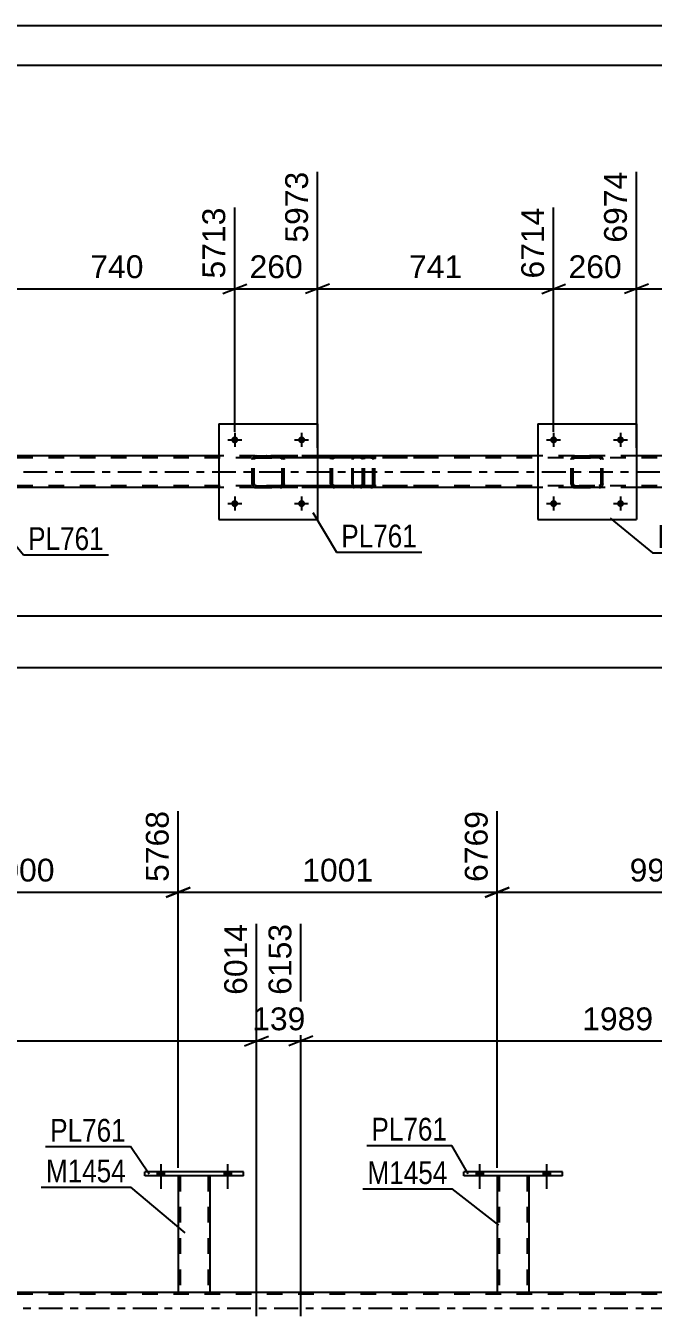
# Model space of a CAD drawing. Header units: millimetres. Extents: x 0 to 841, y 0 to 594.
# Drawn here: x 303.4 to 382.2, y 431.9 to 594 of the extents above; entities that cross this region are included whole.
import ezdxf

# ---------------------------------------------------------------- set-up
doc = ezdxf.new("R2010")
doc.units = ezdxf.units.MM
doc.linetypes.add('DXK_LINE_DOT2', pattern=[3.9198, 1.9599, -1.9599])
doc.linetypes.add('DXK_LINE_DOT3', pattern=[5.9187, 2.979, -0.9799, 0.9799, -0.9799])
doc.styles.add('Arial', font='ARIAL.TTF', dxfattribs={"height": 0.2})
doc.styles.add('Arial Narrow', font='ARIALN.TTF', dxfattribs={"height": 0.2})

# ---------------------------------------------------------------- blocks, each defined once
blk = doc.blocks.new('Unknown-318895945-1113')
at = {"color": 5, "linetype": 'Continuous'}
for p, q in [((841, 594), (0, 594)), ((836, 589), (5, 589))]:
    blk.add_line(p, q, dxfattribs=at)
blk = doc.blocks.new('Bolt-318895945-3724 - 3712')
at = {"linetype": 'Continuous'}
for points in [[(319.88, 449.56), (320.76, 449.56), (320.76, 450.04), (319.88, 450.04)], [(328.28, 449.56), (329.16, 449.56), (329.16, 450.04), (328.28, 450.04)]]:
    blk.add_hatch(color=1, dxfattribs=at).paths.add_polyline_path(points)
at = {"color": 1, "linetype": 'Continuous'}
for p, q in [((320.32, 451.04), (320.32, 447.92)), ((328.72, 451.04), (328.72, 447.92)), ((319.88, 450.04), (319.88, 449.56)), ((320.76, 450.04), (320.76, 449.56)), ((328.28, 450.04), (328.28, 449.56)), ((329.16, 450.04), (329.16, 449.56))]:
    blk.add_line(p, q, dxfattribs=at)
blk = doc.blocks.new('Part-318895945-3736 - 3712')
at = {"color": 2, "linetype": 'Continuous'}
for p, q in [((318.32, 449.56), (318.32, 450.04)), ((330.72, 450.04), (318.32, 450.04)), ((330.72, 449.56), (318.32, 449.56)), ((330.72, 449.56), (330.72, 450.04))]:
    blk.add_line(p, q, dxfattribs=at)
blk = doc.blocks.new('Part-318895945-3746 - 3712')
at = {"color": 2, "linetype": 'Continuous'}
for p, q in [((358.38, 449.56), (358.38, 450.04)), ((370.78, 450.04), (358.38, 450.04)), ((370.78, 449.56), (358.38, 449.56)), ((370.78, 449.56), (370.78, 450.04))]:
    blk.add_line(p, q, dxfattribs=at)
blk = doc.blocks.new('Part-318895945-3798 - 3712')
at = {"color": 2, "linetype": 'Continuous'}
for p, q in [((322.52, 449.56), (322.52, 434.92)), ((326.52, 434.92), (326.52, 449.56)), ((322.53, 434.92), (322.56, 434.92)), ((322.66, 434.92), (322.56, 434.92)), ((322.82, 434.92), (322.66, 434.92)), ((326.23, 434.92), (322.82, 434.92)), ((326.38, 434.92), (326.23, 434.92)), ((326.49, 434.92), (326.38, 434.92)), ((326.49, 434.92), (326.51, 434.92))]:
    blk.add_line(p, q, dxfattribs=at)
at = {"color": 7, "linetype": 'DXK_LINE_DOT2'}
for p, q in [((322.52, 449.56), (322.52, 449.56)), ((322.52, 449.56), (322.52, 449.56)), ((322.52, 449.56), (322.52, 449.56)), ((322.56, 449.56), (322.52, 449.56)), ((322.52, 449.56), (322.56, 449.56)), ((322.66, 449.56), (322.56, 449.56)), ((322.56, 449.56), (322.66, 449.56)), ((322.82, 449.56), (322.66, 449.56)), ((322.66, 449.56), (322.82, 449.56)), ((322.76, 449.56), (322.76, 449.56)), ((322.76, 449.56), (322.76, 434.92)), ((322.78, 449.56), (322.76, 449.56)), ((322.76, 449.56), (322.78, 449.56)), ((322.83, 449.56), (322.78, 449.56)), ((322.78, 449.56), (322.83, 449.56)), ((326.23, 449.56), (322.82, 449.56)), ((326.23, 449.56), (322.82, 449.56)), ((326.13, 449.56), (322.83, 449.56)), ((322.83, 449.56), (322.91, 449.56)), ((326.21, 449.56), (322.91, 449.56)), ((326.21, 449.56), (326.13, 449.56)), ((326.26, 449.56), (326.21, 449.56)), ((326.21, 449.56), (326.26, 449.56)), ((326.23, 449.56), (326.38, 449.56)), ((326.38, 449.56), (326.23, 449.56)), ((326.28, 449.56), (326.26, 449.56)), ((326.26, 449.56), (326.28, 449.56)), ((326.28, 449.56), (326.28, 449.56)), ((326.28, 449.56), (326.28, 434.92)), ((326.38, 449.56), (326.49, 449.56)), ((326.49, 449.56), (326.38, 449.56)), ((326.49, 449.56), (326.52, 449.56)), ((326.52, 449.56), (326.49, 449.56)), ((326.52, 449.56), (326.52, 449.56)), ((326.52, 449.56), (326.52, 449.56)), ((326.52, 449.56), (326.52, 449.56)), ((322.52, 434.92), (322.52, 434.92)), ((322.52, 434.92), (322.52, 434.92)), ((322.52, 434.92), (322.53, 434.92)), ((322.52, 434.92), (322.56, 434.92)), ((322.56, 434.92), (322.66, 434.92)), ((322.66, 434.92), (322.82, 434.92)), ((322.78, 434.92), (322.76, 434.92)), ((322.76, 434.92), (322.78, 434.92)), ((322.83, 434.92), (322.78, 434.92)), ((322.78, 434.92), (322.82, 434.92)), ((326.23, 434.92), (322.82, 434.92)), ((322.82, 434.92), (322.83, 434.92)), ((326.13, 434.92), (322.83, 434.92)), ((322.83, 434.92), (322.91, 434.92)), ((326.26, 434.92), (322.91, 434.92)), ((326.21, 434.92), (326.13, 434.92)), ((326.26, 434.92), (326.21, 434.92)), ((326.23, 434.92), (326.38, 434.92)), ((326.28, 434.92), (326.26, 434.92)), ((326.26, 434.92), (326.28, 434.92)), ((326.38, 434.92), (326.49, 434.92)), ((326.49, 434.92), (326.52, 434.92)), ((326.51, 434.92), (326.52, 434.92)), ((326.52, 434.92), (326.52, 434.92)), ((326.52, 434.92), (326.52, 434.92)), ((326.52, 434.92), (326.52, 434.92))]:
    blk.add_line(p, q, dxfattribs=at)
blk = doc.blocks.new('Bolt-318895945-3844 - 3712')
at = {"linetype": 'Continuous'}
for points in [[(359.94, 449.56), (360.82, 449.56), (360.82, 450.04), (359.94, 450.04)], [(368.34, 449.56), (369.22, 449.56), (369.22, 450.04), (368.34, 450.04)]]:
    blk.add_hatch(color=1, dxfattribs=at).paths.add_polyline_path(points)
at = {"color": 1, "linetype": 'Continuous'}
for p, q in [((360.38, 451.04), (360.38, 447.92)), ((368.78, 451.04), (368.78, 447.92)), ((359.94, 450.04), (359.94, 449.56)), ((360.82, 450.04), (360.82, 449.56)), ((368.34, 450.04), (368.34, 449.56)), ((369.22, 450.04), (369.22, 449.56))]:
    blk.add_line(p, q, dxfattribs=at)
blk = doc.blocks.new('Part-318895945-3891 - 3712')
at = {"color": 7, "linetype": 'DXK_LINE_DOT2'}
for p, q in [((708.01, 434.68), (109.68, 434.68)), ((326.52, 434.92), (322.52, 434.92)), ((366.58, 434.92), (362.58, 434.92))]:
    blk.add_line(p, q, dxfattribs=at)
at = {"color": 2, "linetype": 'Continuous'}
for p, q in [((322.52, 434.92), (286.53, 434.92)), ((362.58, 434.92), (326.52, 434.92)), ((402.53, 434.92), (366.58, 434.92))]:
    blk.add_line(p, q, dxfattribs=at)
at = {"color": 7, "linetype": 'DXK_LINE_DOT3'}
blk.add_line((109.68, 432.92), (708.01, 432.92), dxfattribs=at)
blk = doc.blocks.new('Bolt-318895945-4050 - 3712')
at = {"linetype": 'Continuous'}
for points in [[(359.94, 449.56), (360.82, 449.56), (360.82, 450.04), (359.94, 450.04)], [(368.34, 449.56), (369.22, 449.56), (369.22, 450.04), (368.34, 450.04)]]:
    blk.add_hatch(color=1, dxfattribs=at).paths.add_polyline_path(points)
at = {"color": 1, "linetype": 'Continuous'}
for p, q in [((360.38, 451.04), (360.38, 447.92)), ((368.78, 451.04), (368.78, 447.92)), ((359.94, 450.04), (359.94, 449.56)), ((360.82, 450.04), (360.82, 449.56)), ((368.34, 450.04), (368.34, 449.56)), ((369.22, 450.04), (369.22, 449.56))]:
    blk.add_line(p, q, dxfattribs=at)
blk = doc.blocks.new('Bolt-318895945-4109 - 3712')
at = {"linetype": 'Continuous'}
for points in [[(319.88, 449.56), (320.76, 449.56), (320.76, 450.04), (319.88, 450.04)], [(328.28, 449.56), (329.16, 449.56), (329.16, 450.04), (328.28, 450.04)]]:
    blk.add_hatch(color=1, dxfattribs=at).paths.add_polyline_path(points)
at = {"color": 1, "linetype": 'Continuous'}
for p, q in [((320.32, 451.04), (320.32, 447.92)), ((328.72, 451.04), (328.72, 447.92)), ((319.88, 450.04), (319.88, 449.56)), ((320.76, 450.04), (320.76, 449.56)), ((328.28, 450.04), (328.28, 449.56)), ((329.16, 450.04), (329.16, 449.56))]:
    blk.add_line(p, q, dxfattribs=at)
blk = doc.blocks.new('Part-318895945-4090 - 3712')
at = {"color": 2, "linetype": 'Continuous'}
for p, q in [((362.58, 449.56), (362.58, 434.92)), ((366.58, 434.92), (366.58, 449.56)), ((362.59, 434.92), (362.61, 434.92)), ((362.72, 434.92), (362.61, 434.92)), ((362.87, 434.92), (362.72, 434.92)), ((366.28, 434.92), (362.87, 434.92)), ((366.44, 434.92), (366.28, 434.92)), ((366.54, 434.92), (366.44, 434.92)), ((366.54, 434.92), (366.57, 434.92))]:
    blk.add_line(p, q, dxfattribs=at)
at = {"color": 7, "linetype": 'DXK_LINE_DOT2'}
for p, q in [((362.58, 449.56), (362.58, 449.56)), ((362.58, 449.56), (362.58, 449.56)), ((362.58, 449.56), (362.58, 449.56)), ((362.61, 449.56), (362.58, 449.56)), ((362.58, 449.56), (362.61, 449.56)), ((362.72, 449.56), (362.61, 449.56)), ((362.61, 449.56), (362.72, 449.56)), ((362.87, 449.56), (362.72, 449.56)), ((362.72, 449.56), (362.87, 449.56)), ((362.82, 449.56), (362.82, 449.56)), ((362.82, 449.56), (362.82, 434.92)), ((362.84, 449.56), (362.82, 449.56)), ((362.82, 449.56), (362.84, 449.56)), ((362.89, 449.56), (362.84, 449.56)), ((362.84, 449.56), (362.89, 449.56)), ((366.28, 449.56), (362.87, 449.56)), ((366.28, 449.56), (362.87, 449.56)), ((366.19, 449.56), (362.89, 449.56)), ((362.89, 449.56), (362.97, 449.56)), ((366.27, 449.56), (362.97, 449.56)), ((366.27, 449.56), (366.19, 449.56)), ((366.32, 449.56), (366.27, 449.56)), ((366.27, 449.56), (366.32, 449.56)), ((366.28, 449.56), (366.44, 449.56)), ((366.44, 449.56), (366.28, 449.56)), ((366.34, 449.56), (366.32, 449.56)), ((366.32, 449.56), (366.34, 449.56)), ((366.34, 449.56), (366.34, 449.56)), ((366.34, 449.56), (366.34, 434.92)), ((366.44, 449.56), (366.54, 449.56)), ((366.54, 449.56), (366.44, 449.56)), ((366.54, 449.56), (366.58, 449.56)), ((366.58, 449.56), (366.54, 449.56)), ((366.58, 449.56), (366.58, 449.56)), ((366.58, 449.56), (366.58, 449.56)), ((366.58, 449.56), (366.58, 449.56)), ((362.58, 434.92), (362.58, 434.92)), ((362.58, 434.92), (362.58, 434.92)), ((362.58, 434.92), (362.59, 434.92)), ((362.58, 434.92), (362.61, 434.92)), ((362.61, 434.92), (362.72, 434.92)), ((362.72, 434.92), (362.87, 434.92)), ((362.84, 434.92), (362.82, 434.92)), ((362.82, 434.92), (362.84, 434.92)), ((362.89, 434.92), (362.84, 434.92)), ((362.84, 434.92), (362.87, 434.92)), ((366.28, 434.92), (362.87, 434.92)), ((362.87, 434.92), (362.89, 434.92)), ((366.19, 434.92), (362.89, 434.92)), ((362.89, 434.92), (362.97, 434.92)), ((366.32, 434.92), (362.97, 434.92)), ((366.27, 434.92), (366.19, 434.92)), ((366.32, 434.92), (366.27, 434.92)), ((366.28, 434.92), (366.44, 434.92)), ((366.34, 434.92), (366.32, 434.92)), ((366.32, 434.92), (366.34, 434.92)), ((366.44, 434.92), (366.54, 434.92)), ((366.54, 434.92), (366.58, 434.92)), ((366.57, 434.92), (366.58, 434.92)), ((366.58, 434.92), (366.58, 434.92)), ((366.58, 434.92), (366.58, 434.92)), ((366.58, 434.92), (366.58, 434.92))]:
    blk.add_line(p, q, dxfattribs=at)
blk = doc.blocks.new('Bolt-318895945-5076 - 5050')
at = {"linetype": 'Continuous'}
for points in [[(330.06, 541.99, -1), (329.18, 541.99, -1)], [(338.46, 541.99, -1), (337.58, 541.99, -1)]]:
    blk.add_hatch(color=1, dxfattribs=at).paths.add_polyline_path(points)
at = {"color": 1, "linetype": 'Continuous'}
for p, q in [((328.74, 541.99), (330.5, 541.99)), ((329.62, 542.87), (329.62, 541.11)), ((337.14, 541.99), (338.9, 541.99)), ((338.02, 542.87), (338.02, 541.11))]:
    blk.add_line(p, q, dxfattribs=at)
blk = doc.blocks.new('Bolt-318895945-5077 - 5050')
at = {"linetype": 'Continuous'}
for points in [[(370.11, 533.99, -1), (369.23, 533.99, -1)], [(378.51, 533.99, -1), (377.63, 533.99, -1)]]:
    blk.add_hatch(color=1, dxfattribs=at).paths.add_polyline_path(points)
at = {"color": 1, "linetype": 'Continuous'}
for p, q in [((369.67, 534.87), (369.67, 533.11)), ((378.07, 534.87), (378.07, 533.11)), ((368.79, 533.99), (370.55, 533.99)), ((377.19, 533.99), (378.95, 533.99))]:
    blk.add_line(p, q, dxfattribs=at)
blk = doc.blocks.new('Bolt-318895945-5078 - 5050')
at = {"linetype": 'Continuous'}
for points in [[(370.11, 541.99, -1), (369.23, 541.99, -1)], [(378.51, 541.99, -1), (377.63, 541.99, -1)]]:
    blk.add_hatch(color=1, dxfattribs=at).paths.add_polyline_path(points)
at = {"color": 1, "linetype": 'Continuous'}
for p, q in [((368.79, 541.99), (370.55, 541.99)), ((369.67, 542.87), (369.67, 541.11)), ((377.19, 541.99), (378.95, 541.99)), ((378.07, 542.87), (378.07, 541.11))]:
    blk.add_line(p, q, dxfattribs=at)
blk = doc.blocks.new('Bolt-318895945-5086 - 5050')
at = {"linetype": 'Continuous'}
for points in [[(330.06, 533.99, -1), (329.18, 533.99, -1)], [(338.46, 533.99, -1), (337.58, 533.99, -1)]]:
    blk.add_hatch(color=1, dxfattribs=at).paths.add_polyline_path(points)
at = {"color": 1, "linetype": 'Continuous'}
for p, q in [((329.62, 534.87), (329.62, 533.11)), ((338.02, 534.87), (338.02, 533.11)), ((328.74, 533.99), (330.5, 533.99)), ((337.14, 533.99), (338.9, 533.99))]:
    blk.add_line(p, q, dxfattribs=at)
blk = doc.blocks.new('Part-318895945-5235 - 5050')
at = {"color": 2, "linetype": 'Continuous'}
for p, q in [((367.67, 543.99), (367.67, 531.99)), ((367.67, 543.99), (380.07, 543.99)), ((380.07, 543.99), (380.07, 531.99)), ((367.67, 531.99), (380.07, 531.99))]:
    blk.add_line(p, q, dxfattribs=at)
blk = doc.blocks.new('Part-318895945-5098 - 5050')
at = {"color": 2, "linetype": 'Continuous'}
for p, q in [((327.62, 543.99), (327.62, 531.99)), ((327.62, 543.99), (340.02, 543.99)), ((340.02, 543.99), (340.02, 531.99)), ((327.62, 531.99), (340.02, 531.99))]:
    blk.add_line(p, q, dxfattribs=at)
blk = doc.blocks.new('Part-318895945-5099 - 5050')
at = {"color": 7, "linetype": 'DXK_LINE_DOT2'}
for p, q in [((332.11, 539.96), (332.3, 539.99)), ((332.3, 539.99), (332.11, 539.96)), ((332.2, 539.74), (332.13, 539.68)), ((332.13, 539.68), (332.2, 539.73)), ((332.2, 539.73), (332.3, 539.75)), ((332.3, 539.75), (332.2, 539.74)), ((332.3, 539.99), (335.34, 539.99)), ((332.3, 539.99), (332.3, 539.99)), ((332.3, 539.99), (335.34, 539.99)), ((332.3, 539.75), (335.34, 539.75)), ((332.3, 539.75), (332.3, 539.75)), ((335.34, 539.75), (332.3, 539.75)), ((335.34, 539.99), (335.34, 539.99)), ((335.34, 539.99), (335.52, 539.96)), ((335.52, 539.96), (335.34, 539.99)), ((335.34, 539.75), (335.34, 539.75)), ((335.34, 539.75), (335.43, 539.73)), ((335.43, 539.74), (335.34, 539.75)), ((335.5, 539.68), (335.43, 539.74)), ((335.43, 539.73), (335.5, 539.68)), ((331.82, 539.51), (331.85, 539.7)), ((331.85, 539.7), (331.82, 539.51)), ((331.82, 536.47), (331.82, 539.51)), ((332.07, 539.61), (332.06, 539.51)), ((332.06, 539.51), (332.07, 539.6)), ((332.06, 536.47), (332.06, 539.51)), ((332.07, 539.6), (332.13, 539.68)), ((332.13, 539.68), (332.07, 539.61)), ((335.5, 539.68), (335.56, 539.6)), ((335.56, 539.61), (335.5, 539.68)), ((335.58, 539.51), (335.56, 539.61)), ((335.56, 539.6), (335.58, 539.51)), ((335.58, 536.47), (335.58, 539.51)), ((335.78, 539.7), (335.82, 539.51)), ((335.82, 539.51), (335.78, 539.7)), ((335.82, 536.47), (335.82, 539.51)), ((331.85, 536.29), (331.82, 536.47)), ((331.82, 536.47), (331.85, 536.29)), ((332.07, 536.38), (332.06, 536.47)), ((332.06, 536.47), (332.07, 536.38)), ((335.58, 536.47), (335.56, 536.38)), ((335.56, 536.38), (335.58, 536.47)), ((335.82, 536.47), (335.78, 536.29)), ((335.78, 536.29), (335.82, 536.47)), ((332.13, 536.3), (332.07, 536.38)), ((332.07, 536.38), (332.13, 536.3)), ((332.3, 535.99), (332.11, 536.03)), ((332.11, 536.03), (332.3, 535.99)), ((332.2, 536.25), (332.13, 536.3)), ((332.13, 536.3), (332.2, 536.25)), ((332.3, 536.23), (332.2, 536.25)), ((332.2, 536.25), (332.3, 536.23)), ((332.3, 536.23), (335.34, 536.23)), ((332.3, 536.23), (332.3, 536.23)), ((332.3, 536.23), (335.34, 536.23)), ((332.3, 535.99), (335.34, 535.99)), ((332.3, 535.99), (332.3, 535.99)), ((332.3, 535.99), (335.34, 535.99)), ((335.43, 536.25), (335.34, 536.23)), ((335.34, 536.23), (335.43, 536.25)), ((335.34, 536.23), (335.34, 536.23)), ((335.52, 536.03), (335.34, 535.99)), ((335.34, 535.99), (335.52, 536.03)), ((335.34, 535.99), (335.34, 535.99)), ((335.5, 536.3), (335.43, 536.25)), ((335.43, 536.25), (335.5, 536.3)), ((335.56, 536.38), (335.5, 536.3)), ((335.5, 536.3), (335.56, 536.38))]:
    blk.add_line(p, q, dxfattribs=at)
at = {"color": 7, "linetype": 'DXK_LINE_DOT3'}
blk.add_line((333.82, 537.99), (333.82, 537.99), dxfattribs=at)
at = {"color": 7, "linetype": 'DXK_LINE_DOT2'}
for centre, start, end in [((332.3, 539.51), 112.5, 157.5), ((332.3, 539.51), 112.5, 157.5), ((335.34, 539.51), 22.5, 67.5), ((335.34, 539.51), 22.5, 67.5), ((332.3, 536.47), 202.5, 247.5), ((332.3, 536.47), 202.5, 247.5), ((335.34, 536.47), 292.5, 337.5), ((335.34, 536.47), 292.5, 337.5)]:
    blk.add_arc(centre, 0.48, start, end, dxfattribs=at)
blk = doc.blocks.new('Part-318895945-5134 - 5050')
at = {"color": 7, "linetype": 'DXK_LINE_DOT2'}
for p, q in [((344.44, 539.85), (344.38, 539.7)), ((344.53, 539.96), (344.44, 539.85)), ((344.63, 539.99), (344.53, 539.96)), ((344.53, 539.68), (344.58, 539.74)), ((344.58, 539.74), (344.63, 539.75)), ((354.04, 539.99), (344.63, 539.99)), ((354.04, 539.75), (344.63, 539.75)), ((345.91, 539.99), (345.91, 539.75)), ((346.91, 539.96), (346.72, 539.99)), ((346.72, 539.75), (346.82, 539.74)), ((346.82, 539.74), (346.9, 539.68)), ((344.38, 539.7), (344.36, 539.51)), ((344.36, 536.47), (344.36, 539.51)), ((344.49, 539.51), (344.5, 539.61)), ((344.49, 536.47), (344.49, 539.51)), ((344.5, 539.61), (344.53, 539.68)), ((346.9, 539.68), (346.95, 539.61)), ((346.95, 539.61), (346.97, 539.51)), ((346.97, 536.47), (346.97, 539.51)), ((347.22, 539.51), (347.19, 539.7)), ((347.22, 536.47), (347.22, 539.51)), ((344.36, 536.47), (344.38, 536.29)), ((344.5, 536.38), (344.49, 536.47)), ((346.97, 536.47), (346.95, 536.38)), ((347.19, 536.29), (347.22, 536.47)), ((344.38, 536.29), (344.44, 536.13)), ((344.44, 536.13), (344.53, 536.03)), ((344.53, 536.3), (344.5, 536.38)), ((344.58, 536.25), (344.53, 536.3)), ((344.53, 536.03), (344.63, 535.99)), ((344.63, 536.23), (344.58, 536.25)), ((354.04, 536.23), (344.63, 536.23)), ((354.04, 535.99), (344.63, 535.99)), ((345.91, 535.99), (345.91, 536.23)), ((346.82, 536.25), (346.72, 536.23)), ((346.72, 535.99), (346.91, 536.03)), ((346.9, 536.3), (346.82, 536.25)), ((346.95, 536.38), (346.9, 536.3))]:
    blk.add_line(p, q, dxfattribs=at)
for centre, start, end in [((346.74, 539.5), 23.8494, 68.8059), ((346.74, 536.49), 291.1941, 336.1506)]:
    blk.add_arc(centre, 0.492, start, end, dxfattribs=at)
blk = doc.blocks.new('Part-318895945-5136 - 5050')
at = {"color": 7, "linetype": 'DXK_LINE_DOT2'}
for p, q in [((345.4, 539.99), (333.62, 539.99)), ((345.4, 539.75), (333.62, 539.75)), ((342.16, 539.99), (341.96, 539.96)), ((341.98, 539.68), (342.06, 539.74)), ((342.06, 539.74), (342.16, 539.75)), ((345.59, 539.96), (345.4, 539.99)), ((345.4, 539.75), (345.49, 539.74)), ((345.49, 539.74), (345.58, 539.68)), ((341.69, 539.7), (341.65, 539.51)), ((341.65, 536.47), (341.65, 539.51)), ((341.9, 539.51), (341.92, 539.61)), ((341.9, 536.47), (341.9, 539.51)), ((341.92, 539.61), (341.98, 539.68)), ((345.58, 539.68), (345.63, 539.61)), ((345.63, 539.61), (345.65, 539.51)), ((345.65, 536.47), (345.65, 539.51)), ((345.91, 539.51), (345.87, 539.7)), ((345.91, 536.47), (345.91, 539.51)), ((341.65, 536.47), (341.69, 536.29)), ((341.92, 536.38), (341.9, 536.47)), ((345.65, 536.47), (345.63, 536.38)), ((345.87, 536.29), (345.91, 536.47)), ((345.4, 536.23), (333.62, 536.23)), ((345.4, 535.99), (333.62, 535.99)), ((341.98, 536.3), (341.92, 536.38)), ((341.96, 536.03), (342.16, 535.99)), ((342.06, 536.25), (341.98, 536.3)), ((342.16, 536.23), (342.06, 536.25)), ((345.49, 536.25), (345.4, 536.23)), ((345.4, 535.99), (345.59, 536.03)), ((345.58, 536.3), (345.49, 536.25)), ((345.63, 536.38), (345.58, 536.3))]:
    blk.add_line(p, q, dxfattribs=at)
for centre, start, end in [((342.14, 539.49), 110.7583, 155.68), ((345.41, 539.49), 24.32, 69.2417), ((342.14, 536.49), 204.32, 249.2417), ((345.41, 536.49), 290.7583, 335.68)]:
    blk.add_arc(centre, 0.496, start, end, dxfattribs=at)
blk = doc.blocks.new('Part-318895945-5154 - 5050')
at = {"color": 7, "linetype": 'DXK_LINE_DOT2'}
for p, q in [((708.01, 539.75), (119.62, 539.75)), ((340.02, 539.99), (327.62, 539.99)), ((380.07, 539.99), (367.67, 539.99)), ((708.01, 536.23), (119.62, 536.23)), ((340.02, 535.99), (327.62, 535.99)), ((380.07, 535.99), (367.67, 535.99))]:
    blk.add_line(p, q, dxfattribs=at)
at = {"color": 2, "linetype": 'Continuous'}
for p, q in [((327.62, 539.99), (300.02, 539.99)), ((367.67, 539.99), (340.02, 539.99)), ((407.62, 539.99), (380.07, 539.99)), ((327.62, 535.99), (300.02, 535.99)), ((367.67, 535.99), (340.02, 535.99)), ((407.62, 535.99), (380.07, 535.99))]:
    blk.add_line(p, q, dxfattribs=at)
at = {"color": 7, "linetype": 'DXK_LINE_DOT3'}
blk.add_line((119.62, 537.99), (708.01, 537.99), dxfattribs=at)
blk = doc.blocks.new('Part-318895945-5181 - 5050')
at = {"color": 7, "linetype": 'DXK_LINE_DOT2'}
for p, q in [((372.17, 539.96), (372.35, 539.99)), ((372.35, 539.99), (372.17, 539.96)), ((372.26, 539.74), (372.18, 539.68)), ((372.18, 539.68), (372.26, 539.73)), ((372.26, 539.73), (372.35, 539.75)), ((372.35, 539.75), (372.26, 539.74)), ((372.35, 539.99), (375.39, 539.99)), ((372.35, 539.99), (372.35, 539.99)), ((372.35, 539.99), (375.39, 539.99)), ((372.35, 539.75), (375.39, 539.75)), ((372.35, 539.75), (372.35, 539.75)), ((375.39, 539.75), (372.35, 539.75)), ((375.39, 539.99), (375.39, 539.99)), ((375.39, 539.99), (375.57, 539.96)), ((375.57, 539.96), (375.39, 539.99)), ((375.39, 539.75), (375.39, 539.75)), ((375.39, 539.75), (375.48, 539.73)), ((375.48, 539.74), (375.39, 539.75)), ((375.56, 539.68), (375.48, 539.74)), ((375.48, 539.73), (375.56, 539.68)), ((371.87, 539.51), (371.91, 539.7)), ((371.91, 539.7), (371.87, 539.51)), ((371.87, 536.47), (371.87, 539.51)), ((372.13, 539.61), (372.11, 539.51)), ((372.11, 539.51), (372.13, 539.6)), ((372.11, 536.47), (372.11, 539.51)), ((372.13, 539.6), (372.18, 539.68)), ((372.18, 539.68), (372.13, 539.61)), ((375.56, 539.68), (375.61, 539.6)), ((375.61, 539.61), (375.56, 539.68)), ((375.63, 539.51), (375.61, 539.61)), ((375.61, 539.6), (375.63, 539.51)), ((375.63, 536.47), (375.63, 539.51)), ((375.83, 539.7), (375.87, 539.51)), ((375.87, 539.51), (375.83, 539.7)), ((375.87, 536.47), (375.87, 539.51)), ((371.91, 536.29), (371.87, 536.47)), ((371.87, 536.47), (371.91, 536.29)), ((372.13, 536.38), (372.11, 536.47)), ((372.11, 536.47), (372.13, 536.38)), ((375.63, 536.47), (375.61, 536.38)), ((375.61, 536.38), (375.63, 536.47)), ((375.87, 536.47), (375.83, 536.29)), ((375.83, 536.29), (375.87, 536.47)), ((372.18, 536.3), (372.13, 536.38)), ((372.13, 536.38), (372.18, 536.3)), ((372.35, 535.99), (372.17, 536.03)), ((372.17, 536.03), (372.35, 535.99)), ((372.26, 536.25), (372.18, 536.3)), ((372.18, 536.3), (372.26, 536.25)), ((372.35, 536.23), (372.26, 536.25)), ((372.26, 536.25), (372.35, 536.23)), ((372.35, 536.23), (375.39, 536.23)), ((372.35, 536.23), (372.35, 536.23)), ((372.35, 536.23), (375.39, 536.23)), ((372.35, 535.99), (375.39, 535.99)), ((372.35, 535.99), (372.35, 535.99)), ((372.35, 535.99), (375.39, 535.99)), ((375.48, 536.25), (375.39, 536.23)), ((375.39, 536.23), (375.48, 536.25)), ((375.39, 536.23), (375.39, 536.23)), ((375.57, 536.03), (375.39, 535.99)), ((375.39, 535.99), (375.57, 536.03)), ((375.39, 535.99), (375.39, 535.99)), ((375.56, 536.3), (375.48, 536.25)), ((375.48, 536.25), (375.56, 536.3)), ((375.61, 536.38), (375.56, 536.3)), ((375.56, 536.3), (375.61, 536.38))]:
    blk.add_line(p, q, dxfattribs=at)
at = {"color": 7, "linetype": 'DXK_LINE_DOT3'}
blk.add_line((373.87, 537.99), (373.87, 537.99), dxfattribs=at)
at = {"color": 7, "linetype": 'DXK_LINE_DOT2'}
for centre, start, end in [((372.35, 539.51), 112.5, 157.5), ((372.35, 539.51), 112.5, 157.5), ((375.39, 539.51), 22.5, 67.5), ((375.39, 539.51), 22.5, 67.5), ((372.35, 536.47), 202.5, 247.5), ((372.35, 536.47), 202.5, 247.5), ((375.39, 536.47), 292.5, 337.5), ((375.39, 536.47), 292.5, 337.5)]:
    blk.add_arc(centre, 0.48, start, end, dxfattribs=at)
blk = doc.blocks.new('StraightDimension-318895945-4466 - 3712')
at = {"color": 7, "linetype": 'Continuous'}
for p, q in [((282.53, 450.56), (282.53, 495.36)), ((322.52, 450.56), (322.52, 495.36)), ((284.03, 485.77), (281.03, 484.57)), ((282.53, 485.17), (322.52, 485.17)), ((321.02, 484.57), (324.02, 485.77))]:
    blk.add_line(p, q, dxfattribs=at)
at = {"color": 0, "linetype": 'Continuous'}
blk.add_wipeout([(321.92, 495.96), (317.72, 495.96), (317.72, 485.87), (321.92, 485.87)], dxfattribs=at)
at = {"color": 0}
blk.add_wipeout([(307.57, 485.92), (307.57, 490.12), (297.48, 490.12), (297.48, 485.92)], dxfattribs=at)
at = {"color": 3, "linetype": 'Continuous', "style": 'Arial'}
blk.add_text('5768', height=2.865, rotation=90.0002, dxfattribs=at).set_placement((321.32, 486.47))
at = {"color": 3, "style": 'Arial'}
blk.add_text('1000', height=2.865, dxfattribs=at).set_placement((298.08, 486.52))
blk = doc.blocks.new('StraightDimension-318895945-4474 - 3712')
at = {"color": 7, "linetype": 'Continuous'}
for p, q in [((322.52, 450.56), (322.52, 495.36)), ((362.58, 450.56), (362.58, 495.36)), ((324.02, 485.77), (321.02, 484.57)), ((322.52, 485.17), (362.58, 485.17)), ((361.08, 484.57), (364.08, 485.77))]:
    blk.add_line(p, q, dxfattribs=at)
at = {"color": 0, "linetype": 'Continuous'}
blk.add_wipeout([(361.98, 495.96), (357.78, 495.96), (357.78, 485.87), (361.98, 485.87)], dxfattribs=at)
at = {"color": 0}
blk.add_wipeout([(347.6, 485.92), (347.6, 490.12), (337.5, 490.12), (337.5, 485.92)], dxfattribs=at)
at = {"color": 3, "linetype": 'Continuous', "style": 'Arial'}
blk.add_text('6769', height=2.865, rotation=90.0002, dxfattribs=at).set_placement((361.38, 486.47))
at = {"color": 3, "style": 'Arial'}
blk.add_text('1001', height=2.865, dxfattribs=at).set_placement((338.1, 486.52))
blk = doc.blocks.new('StraightDimension-318895945-4482 - 3712')
at = {"color": 7, "linetype": 'Continuous'}
for p, q in [((362.58, 450.56), (362.58, 495.36)), ((402.53, 450.56), (402.53, 495.36)), ((364.08, 485.77), (361.08, 484.57)), ((362.58, 485.17), (402.53, 485.17)), ((401.03, 484.57), (404.03, 485.77))]:
    blk.add_line(p, q, dxfattribs=at)
at = {"color": 0, "linetype": 'Continuous'}
blk.add_wipeout([(401.93, 495.96), (397.73, 495.96), (397.73, 485.87), (401.93, 485.87)], dxfattribs=at)
at = {"color": 0}
blk.add_wipeout([(386.49, 485.92), (386.49, 490.12), (378.62, 490.12), (378.62, 485.92)], dxfattribs=at)
at = {"color": 3, "linetype": 'Continuous', "style": 'Arial'}
blk.add_text('7768', height=2.865, rotation=90.0002, dxfattribs=at).set_placement((401.33, 486.47))
at = {"color": 3, "style": 'Arial'}
blk.add_text('999', height=2.865, dxfattribs=at).set_placement((379.22, 486.52))
blk = doc.blocks.new('StraightDimension-318895945-4727 - 3712')
at = {"color": 7, "linetype": 'Continuous'}
for p, q in [((337.93, 431.92), (337.93, 481.19)), ((417.49, 431.92), (417.49, 481.19)), ((339.43, 467.09), (336.43, 465.89)), ((415.99, 465.89), (418.99, 467.09)), ((337.93, 466.49), (417.49, 466.49))]:
    blk.add_line(p, q, dxfattribs=at)
at = {"color": 0, "linetype": 'Continuous'}
blk.add_wipeout([(416.89, 481.79), (412.69, 481.79), (412.69, 471.69), (416.89, 471.69)], dxfattribs=at)
at = {"color": 0}
blk.add_wipeout([(382.76, 467.24), (382.76, 471.44), (372.66, 471.44), (372.66, 467.24)], dxfattribs=at)
at = {"color": 3, "linetype": 'Continuous', "style": 'Arial'}
blk.add_text('8142', height=2.865, rotation=90.0002, dxfattribs=at).set_placement((416.29, 472.29))
at = {"color": 3, "style": 'Arial'}
blk.add_text('1989', height=2.865, dxfattribs=at).set_placement((373.26, 467.84))
blk = doc.blocks.new('StraightDimension-318895945-4741 - 3712')
at = {"color": 7, "linetype": 'Continuous'}
for p, q in [((332.36, 431.92), (332.36, 481.19)), ((337.93, 431.92), (337.93, 481.19)), ((330.86, 465.89), (333.86, 467.09)), ((339.43, 467.09), (336.43, 465.89)), ((332.36, 466.49), (337.93, 466.49))]:
    blk.add_line(p, q, dxfattribs=at)
at = {"color": 0}
blk.add_wipeout([(339.08, 467.24), (339.08, 471.44), (331.21, 471.44), (331.21, 467.24)], dxfattribs=at)
at = {"color": 3, "style": 'Arial'}
blk.add_text('139', height=2.865, dxfattribs=at).set_placement((331.81, 467.84))
at = {"color": 0, "linetype": 'Continuous'}
blk.add_wipeout([(337.33, 481.79), (333.13, 481.79), (333.13, 471.69), (337.33, 471.69)], dxfattribs=at)
at = {"color": 3, "linetype": 'Continuous', "style": 'Arial'}
blk.add_text('6153', height=2.865, rotation=90.0002, dxfattribs=at).set_placement((336.73, 472.29))
blk = doc.blocks.new('StraightDimension-318895945-4755 - 3712')
at = {"color": 7, "linetype": 'Continuous'}
for p, q in [((252.8, 431.92), (252.8, 481.19)), ((332.36, 431.92), (332.36, 481.19)), ((254.3, 467.09), (251.3, 465.89)), ((330.86, 465.89), (333.86, 467.09)), ((252.8, 466.49), (332.36, 466.49))]:
    blk.add_line(p, q, dxfattribs=at)
at = {"color": 0, "linetype": 'Continuous'}
blk.add_wipeout([(331.76, 481.79), (327.56, 481.79), (327.56, 471.69), (331.76, 471.69)], dxfattribs=at)
at = {"color": 0}
blk.add_wipeout([(297.62, 467.24), (297.62, 471.44), (287.53, 471.44), (287.53, 467.24)], dxfattribs=at)
at = {"color": 3, "linetype": 'Continuous', "style": 'Arial'}
blk.add_text('6014', height=2.865, rotation=90.0002, dxfattribs=at).set_placement((331.16, 472.29))
at = {"color": 3, "style": 'Arial'}
blk.add_text('1989', height=2.865, dxfattribs=at).set_placement((288.13, 467.84))
blk = doc.blocks.new('StraightDimension-318895945-5623 - 5050')
at = {"color": 7, "linetype": 'Continuous'}
for p, q in [((300.02, 540.99), (300.02, 575.66)), ((329.62, 542.99), (329.62, 571.16)), ((301.52, 561.56), (298.52, 560.36)), ((300.02, 560.96), (329.62, 560.96)), ((328.12, 560.36), (331.12, 561.56))]:
    blk.add_line(p, q, dxfattribs=at)
at = {"color": 0, "linetype": 'Continuous'}
blk.add_wipeout([(329.02, 571.76), (324.82, 571.76), (324.82, 561.66), (329.02, 561.66)], dxfattribs=at)
at = {"color": 0}
blk.add_wipeout([(318.75, 561.71), (318.75, 565.91), (310.88, 565.91), (310.88, 561.71)], dxfattribs=at)
at = {"color": 3, "linetype": 'Continuous', "style": 'Arial'}
blk.add_text('5713', height=2.865, rotation=90.0002, dxfattribs=at).set_placement((328.42, 562.26))
at = {"color": 3, "style": 'Arial'}
blk.add_text('740', height=2.865, dxfattribs=at).set_placement((311.48, 562.31))
blk = doc.blocks.new('StraightDimension-318895945-5307 - 5050')
at = {"color": 7, "linetype": 'Continuous'}
blk.add_line((111, 519.88), (741.87, 519.88), dxfattribs=at)
blk = doc.blocks.new('StraightDimension-318895945-5328 - 5050')
at = {"color": 7, "linetype": 'Continuous'}
blk.add_line((110.36, 513.41), (742.51, 513.41), dxfattribs=at)
blk = doc.blocks.new('StraightDimension-318895945-5643 - 5050')
at = {"color": 7, "linetype": 'Continuous'}
for p, q in [((340.02, 540.99), (340.02, 575.66)), ((329.62, 542.99), (329.62, 571.16)), ((328.12, 560.36), (331.12, 561.56)), ((329.62, 560.96), (340.02, 560.96)), ((341.52, 561.56), (338.52, 560.36))]:
    blk.add_line(p, q, dxfattribs=at)
at = {"color": 0}
blk.add_wipeout([(338.75, 561.71), (338.75, 565.91), (330.88, 565.91), (330.88, 561.71)], dxfattribs=at)
at = {"color": 3, "style": 'Arial'}
blk.add_text('260', height=2.865, dxfattribs=at).set_placement((331.48, 562.31))
at = {"color": 0, "linetype": 'Continuous'}
blk.add_wipeout([(339.42, 576.26), (335.22, 576.26), (335.22, 566.16), (339.42, 566.16)], dxfattribs=at)
at = {"color": 3, "linetype": 'Continuous', "style": 'Arial'}
blk.add_text('5973', height=2.865, rotation=90.0002, dxfattribs=at).set_placement((338.82, 566.76))
blk = doc.blocks.new('StraightDimension-318895945-5663 - 5050')
at = {"color": 7, "linetype": 'Continuous'}
for p, q in [((340.02, 540.99), (340.02, 575.66)), ((369.67, 542.99), (369.67, 571.16)), ((341.52, 561.56), (338.52, 560.36)), ((340.02, 560.96), (369.67, 560.96)), ((368.17, 560.36), (371.17, 561.56))]:
    blk.add_line(p, q, dxfattribs=at)
at = {"color": 0, "linetype": 'Continuous'}
blk.add_wipeout([(369.07, 571.76), (364.87, 571.76), (364.87, 561.66), (369.07, 561.66)], dxfattribs=at)
at = {"color": 0}
blk.add_wipeout([(358.78, 561.71), (358.78, 565.91), (350.91, 565.91), (350.91, 561.71)], dxfattribs=at)
at = {"color": 3, "linetype": 'Continuous', "style": 'Arial'}
blk.add_text('6714', height=2.865, rotation=90.0002, dxfattribs=at).set_placement((368.47, 562.26))
at = {"color": 3, "style": 'Arial'}
blk.add_text('741', height=2.865, dxfattribs=at).set_placement((351.51, 562.31))
blk = doc.blocks.new('StraightDimension-318895945-5683 - 5050')
at = {"color": 7, "linetype": 'Continuous'}
for p, q in [((380.07, 540.99), (380.07, 575.66)), ((369.67, 542.99), (369.67, 571.16)), ((368.17, 560.36), (371.17, 561.56)), ((369.67, 560.96), (380.07, 560.96)), ((381.57, 561.56), (378.57, 560.36))]:
    blk.add_line(p, q, dxfattribs=at)
at = {"color": 0}
blk.add_wipeout([(378.81, 561.71), (378.81, 565.91), (370.94, 565.91), (370.94, 561.71)], dxfattribs=at)
at = {"color": 3, "style": 'Arial'}
blk.add_text('260', height=2.865, dxfattribs=at).set_placement((371.54, 562.31))
at = {"color": 0, "linetype": 'Continuous'}
blk.add_wipeout([(379.47, 576.26), (375.27, 576.26), (375.27, 566.16), (379.47, 566.16)], dxfattribs=at)
at = {"color": 3, "linetype": 'Continuous', "style": 'Arial'}
blk.add_text('6974', height=2.865, rotation=90.0002, dxfattribs=at).set_placement((378.87, 566.76))
blk = doc.blocks.new('StraightDimension-318895945-5703 - 5050')
at = {"color": 7, "linetype": 'Continuous'}
for p, q in [((380.07, 540.99), (380.07, 575.66)), ((409.62, 542.99), (409.62, 571.16)), ((381.57, 561.56), (378.57, 560.36)), ((380.07, 560.96), (409.62, 560.96)), ((408.12, 560.36), (411.12, 561.56))]:
    blk.add_line(p, q, dxfattribs=at)
at = {"color": 0, "linetype": 'Continuous'}
blk.add_wipeout([(409.02, 571.76), (404.82, 571.76), (404.82, 561.66), (409.02, 561.66)], dxfattribs=at)
at = {"color": 0}
blk.add_wipeout([(398.78, 561.71), (398.78, 565.91), (390.91, 565.91), (390.91, 561.71)], dxfattribs=at)
at = {"color": 3, "linetype": 'Continuous', "style": 'Arial'}
blk.add_text('7713', height=2.865, rotation=90.0002, dxfattribs=at).set_placement((408.42, 562.26))
at = {"color": 3, "style": 'Arial'}
blk.add_text('739', height=2.865, dxfattribs=at).set_placement((391.51, 562.31))
blk = doc.blocks.new('Mark-318895945-3794 - 3712')
at = {"color": 0}
blk.add_wipeout([(315.95, 448.74), (315.95, 451.74), (305.9, 451.74), (305.9, 448.74)], dxfattribs=at)
blk.add_wipeout([(315.95, 448.74), (315.95, 451.74), (305.9, 451.74), (305.9, 448.74)], dxfattribs=at)
at = {"color": 30, "linetype": 'Continuous'}
for p in [(305.3, 448.14), (323.4, 442.41)]:
    blk.add_line(p, (316.55, 448.14), dxfattribs=at)
at = {"color": 3, "style": 'Arial Narrow'}
blk.add_text('M1454', height=2.863, dxfattribs=at).set_placement((305.9, 448.74))
blk = doc.blocks.new('Mark-318895945-3732 - 3712')
at = {"color": 0}
blk.add_wipeout([(315.94, 453.84), (315.94, 456.84), (306.44, 456.84), (306.44, 453.84)], dxfattribs=at)
blk.add_wipeout([(315.94, 453.84), (315.94, 456.84), (306.44, 456.84), (306.44, 453.84)], dxfattribs=at)
at = {"color": 30, "linetype": 'Continuous'}
for p in [(305.84, 453.24), (318.88, 449.76)]:
    blk.add_line(p, (316.54, 453.24), dxfattribs=at)
at = {"color": 3, "style": 'Arial Narrow'}
blk.add_text('PL761', height=2.863, dxfattribs=at).set_placement((306.44, 453.84))
blk = doc.blocks.new('Mark-318895945-3742 - 3712')
at = {"color": 0}
blk.add_wipeout([(356.3, 453.98), (356.3, 456.98), (346.79, 456.98), (346.79, 453.98)], dxfattribs=at)
blk.add_wipeout([(356.3, 453.98), (356.3, 456.98), (346.79, 456.98), (346.79, 453.98)], dxfattribs=at)
at = {"color": 30, "linetype": 'Continuous'}
for p in [(346.19, 453.38), (358.94, 449.79)]:
    blk.add_line(p, (356.9, 453.38), dxfattribs=at)
at = {"color": 3, "style": 'Arial Narrow'}
blk.add_text('PL761', height=2.863, dxfattribs=at).set_placement((346.79, 453.98))
blk = doc.blocks.new('Mark-318895945-4086 - 3712')
at = {"color": 0}
blk.add_wipeout([(356.34, 448.52), (356.34, 451.52), (346.29, 451.52), (346.29, 448.52)], dxfattribs=at)
blk.add_wipeout([(356.34, 448.52), (356.34, 451.52), (346.29, 451.52), (346.29, 448.52)], dxfattribs=at)
at = {"color": 30, "linetype": 'Continuous'}
for p in [(345.69, 447.92), (362.8, 443.35)]:
    blk.add_line(p, (356.94, 447.92), dxfattribs=at)
at = {"color": 3, "style": 'Arial Narrow'}
blk.add_text('M1454', height=2.863, dxfattribs=at).set_placement((346.29, 448.52))
blk = doc.blocks.new('Mark-318895945-5056 - 5050')
at = {"color": 0}
blk.add_wipeout([(313.17, 528.16), (313.17, 531.16), (303.67, 531.16), (303.67, 528.16)], dxfattribs=at)
blk.add_wipeout([(313.17, 528.16), (313.17, 531.16), (303.67, 531.16), (303.67, 528.16)], dxfattribs=at)
at = {"color": 30, "linetype": 'Continuous'}
for p, q in [((298.86, 532.69), (303.07, 527.56)), ((303.07, 527.56), (313.77, 527.56))]:
    blk.add_line(p, q, dxfattribs=at)
at = {"color": 3, "style": 'Arial Narrow'}
blk.add_text('PL761', height=2.863, dxfattribs=at).set_placement((303.67, 528.16))
blk = doc.blocks.new('Mark-318895945-5231 - 5050')
at = {"color": 0}
blk.add_wipeout([(392.21, 528.42), (392.21, 531.42), (382.7, 531.42), (382.7, 528.42)], dxfattribs=at)
blk.add_wipeout([(392.21, 528.42), (392.21, 531.42), (382.7, 531.42), (382.7, 528.42)], dxfattribs=at)
at = {"color": 30, "linetype": 'Continuous'}
for p, q in [((376.76, 532.17), (382.1, 527.82)), ((382.1, 527.82), (392.81, 527.82))]:
    blk.add_line(p, q, dxfattribs=at)
at = {"color": 3, "style": 'Arial Narrow'}
blk.add_text('PL761', height=2.863, dxfattribs=at).set_placement((382.7, 528.42))
blk = doc.blocks.new('Mark-318895945-5094 - 5050')
at = {"color": 0}
blk.add_wipeout([(352.51, 528.48), (352.51, 531.48), (343, 531.48), (343, 528.48)], dxfattribs=at)
blk.add_wipeout([(352.51, 528.48), (352.51, 531.48), (343, 531.48), (343, 528.48)], dxfattribs=at)
at = {"color": 30, "linetype": 'Continuous'}
for p, q in [((339.43, 532.86), (342.4, 527.88)), ((342.4, 527.88), (353.11, 527.88))]:
    blk.add_line(p, q, dxfattribs=at)
at = {"color": 3, "style": 'Arial Narrow'}
blk.add_text('PL761', height=2.863, dxfattribs=at).set_placement((343, 528.48))

msp = doc.modelspace()

# ---------------------------------------------------------------- block references
for name in ['Unknown-318895945-1113', 'Part-318895945-5098 - 5050', 'Part-318895945-5235 - 5050', 'Bolt-318895945-5076 - 5050', 'Bolt-318895945-5078 - 5050', 'Part-318895945-5154 - 5050', 'Part-318895945-5099 - 5050', 'Part-318895945-5136 - 5050', 'Part-318895945-5134 - 5050', 'Part-318895945-5181 - 5050', 'Bolt-318895945-5086 - 5050', 'Bolt-318895945-5077 - 5050', 'Bolt-318895945-3724 - 3712', 'Bolt-318895945-4109 - 3712', 'Bolt-318895945-3844 - 3712', 'Bolt-318895945-4050 - 3712', 'Part-318895945-3736 - 3712', 'Part-318895945-3798 - 3712', 'Part-318895945-3746 - 3712', 'Part-318895945-4090 - 3712', 'Part-318895945-3891 - 3712']:
    msp.add_blockref(name, (0, 0))

# ---------------------------------------------------------------- next in the draw order: block references
for name in ['StraightDimension-318895945-5623 - 5050', 'StraightDimension-318895945-5307 - 5050', 'StraightDimension-318895945-4466 - 3712']:
    msp.add_blockref(name, (0, 0))

# ---------------------------------------------------------------- next in the draw order: block references
for name in ['StraightDimension-318895945-5643 - 5050', 'StraightDimension-318895945-5328 - 5050', 'StraightDimension-318895945-4474 - 3712']:
    msp.add_blockref(name, (0, 0))

# ---------------------------------------------------------------- next in the draw order: block references
for name in ['StraightDimension-318895945-5663 - 5050', 'Mark-318895945-5056 - 5050', 'Mark-318895945-5094 - 5050', 'Mark-318895945-5231 - 5050', 'StraightDimension-318895945-4482 - 3712']:
    msp.add_blockref(name, (0, 0))

# ---------------------------------------------------------------- next in the draw order: block references
for name in ['StraightDimension-318895945-5683 - 5050', 'StraightDimension-318895945-4727 - 3712']:
    msp.add_blockref(name, (0, 0))

# ---------------------------------------------------------------- next in the draw order: block references
for name in ['StraightDimension-318895945-5703 - 5050', 'StraightDimension-318895945-4741 - 3712', 'Mark-318895945-3742 - 3712']:
    msp.add_blockref(name, (0, 0))

# ---------------------------------------------------------------- next in the draw order: block references
for name in ['StraightDimension-318895945-4755 - 3712', 'Mark-318895945-4086 - 3712']:
    msp.add_blockref(name, (0, 0))

# ---------------------------------------------------------------- next in the draw order: block references
msp.add_blockref('Mark-318895945-3794 - 3712', (0, 0))

# ---------------------------------------------------------------- next in the draw order: block references
msp.add_blockref('Mark-318895945-3732 - 3712', (0, 0))

doc.saveas('drawing.dxf')
